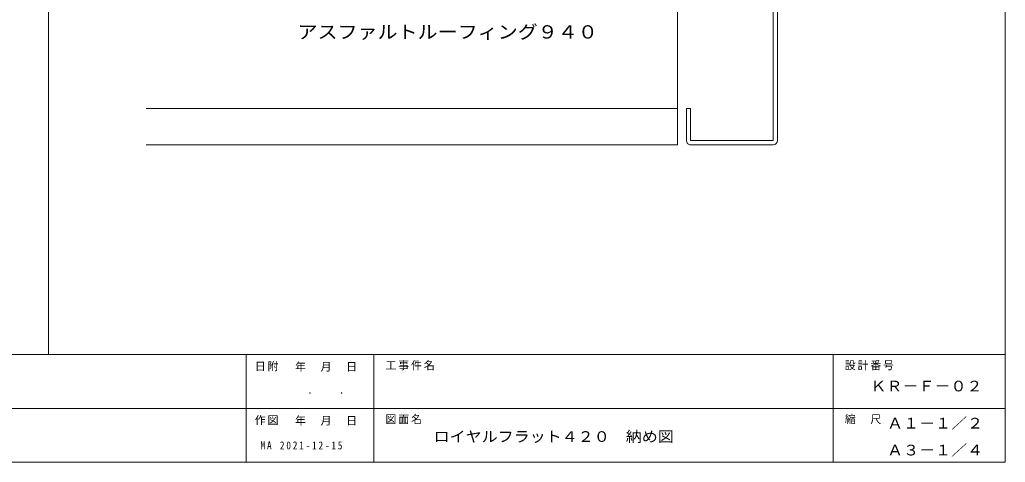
# Model space of a CAD drawing. Units: millimetres, scale not verified. Extents: x -1134 to 2079, y -804 to 1495.
# Drawn here: x -99 to 443, y 375 to 618 of the extents above; entities that cross this region are included whole.
import ezdxf
from ezdxf.enums import TextEntityAlignment as Align

# ---------------------------------------------------------------- set-up
doc = ezdxf.new("R2010")
doc.units = ezdxf.units.MM
doc.header["$LTSCALE"] = 2
doc.layers.add('4-0', color=7, linetype='Continuous', lineweight=18)
doc.styles.add('ＭＳ ゴシック', font='')
doc.styles.get('ＭＳ ゴシック').set_extended_font_data('MS Gothic')

msp = doc.modelspace()

# ---------------------------------------------------------------- linework, layer by layer
at = {"layer": '4-0', "color": 3}
for p, q in [((-82.857, 434.306), (-82.857, 1495.053)), ((262.608, 649.598), (262.607, 549.598)), ((315.307, 551.898), (315.308, 647.298)), ((317.607, 647.298), (317.607, 551.898)), ((262.607, 569.598), (-29.18, 569.598)), ((269.907, 569.598), (269.907, 551.898)), ((262.607, 549.598), (-29.18, 549.598)), ((269.907, 551.898), (315.307, 551.898)), ((315.307, 549.598), (269.907, 549.598))]:
    msp.add_line(p, q, dxfattribs=at)
at = {"layer": '4-0', "color": 2}
for p, q in [((442.773, 375.047), (442.773, 1495.053)), ((442.773, 434.306), (-1134.116, 434.306)), ((25.671, 434.306), (25.671, 375.047)), ((95.889, 434.306), (95.889, 375.047)), ((348.249, 375.047), (348.249, 434.306)), ((-819.114, 404.677), (442.773, 404.677)), ((-1134.116, 375.047), (442.773, 375.047))]:
    msp.add_line(p, q, dxfattribs=at)
at = {"layer": '4-0', "color": 3}
msp.add_lwpolyline([(267.607, 551.898), (267.607, 569.598), (269.907, 569.598)], dxfattribs=at)
for centre, start, end in [((269.907, 551.898), 179.99936, 269.99936), ((315.307, 551.898), 269.99936, 359.99936)]:
    msp.add_arc(centre, 2.3, start, end, dxfattribs=at)

# ---------------------------------------------------------------- texts
at = {"layer": '4-0', "color": 2, "style": 'ＭＳ ゴシック', "width": 1.1}
msp.add_text('アスファルトルーフィング９４０', height=7.331, dxfattribs=at).set_placement((53.888, 605.765), align=Align.BOTTOM_LEFT)
at = {"layer": '4-0', "color": 3, "style": 'ＭＳ ゴシック', "width": 1.1}
for s, p in [('ＫＲ－Ｆ－０２', (368.672, 412.267)), ('Ａ１－１／２\u3000', (377.826, 391.862)), ('ロイヤルフラット４２０\u3000納め図', (128.661, 384.505)), ('Ａ３－１／４\u3000', (377.826, 377.047))]:
    msp.add_text(s, height=5.865, dxfattribs=at).set_placement(p, align=Align.BOTTOM_LEFT)
at = {"layer": '4-0', "char_height": 4.399, "attachment_point": 7, "style": 'ＭＳ ゴシック'}
for s, insert in [('\\T1.17;日附', (30.418, 425.121)), ('\\T1.17;年\u3000月\u3000日', (52.554, 424.87)), ('\\T1.17;工事件名', (102.244, 425.652)), ('\\T1.17;設計番号', (354.588, 425.652)), ('\\T1.22;\\W0.95;.\u3000\u3000.\u3000', (59.326, 412.746)), ('\\T1.17;作図', (30.418, 395.492)), ('\\T1.17;年\u3000月\u3000日', (52.554, 395.24)), ('\\T1.17;図面名', (102.244, 396.022)), ('\\T1.17;縮\u3000尺', (354.588, 396.022)), ('\\T1.39;\\W0.85;MA\\~2021-12-15', (33.609, 382.08))]:
    msp.add_mtext(s, dxfattribs=dict(at, insert=insert))

doc.saveas('drawing.dxf')
